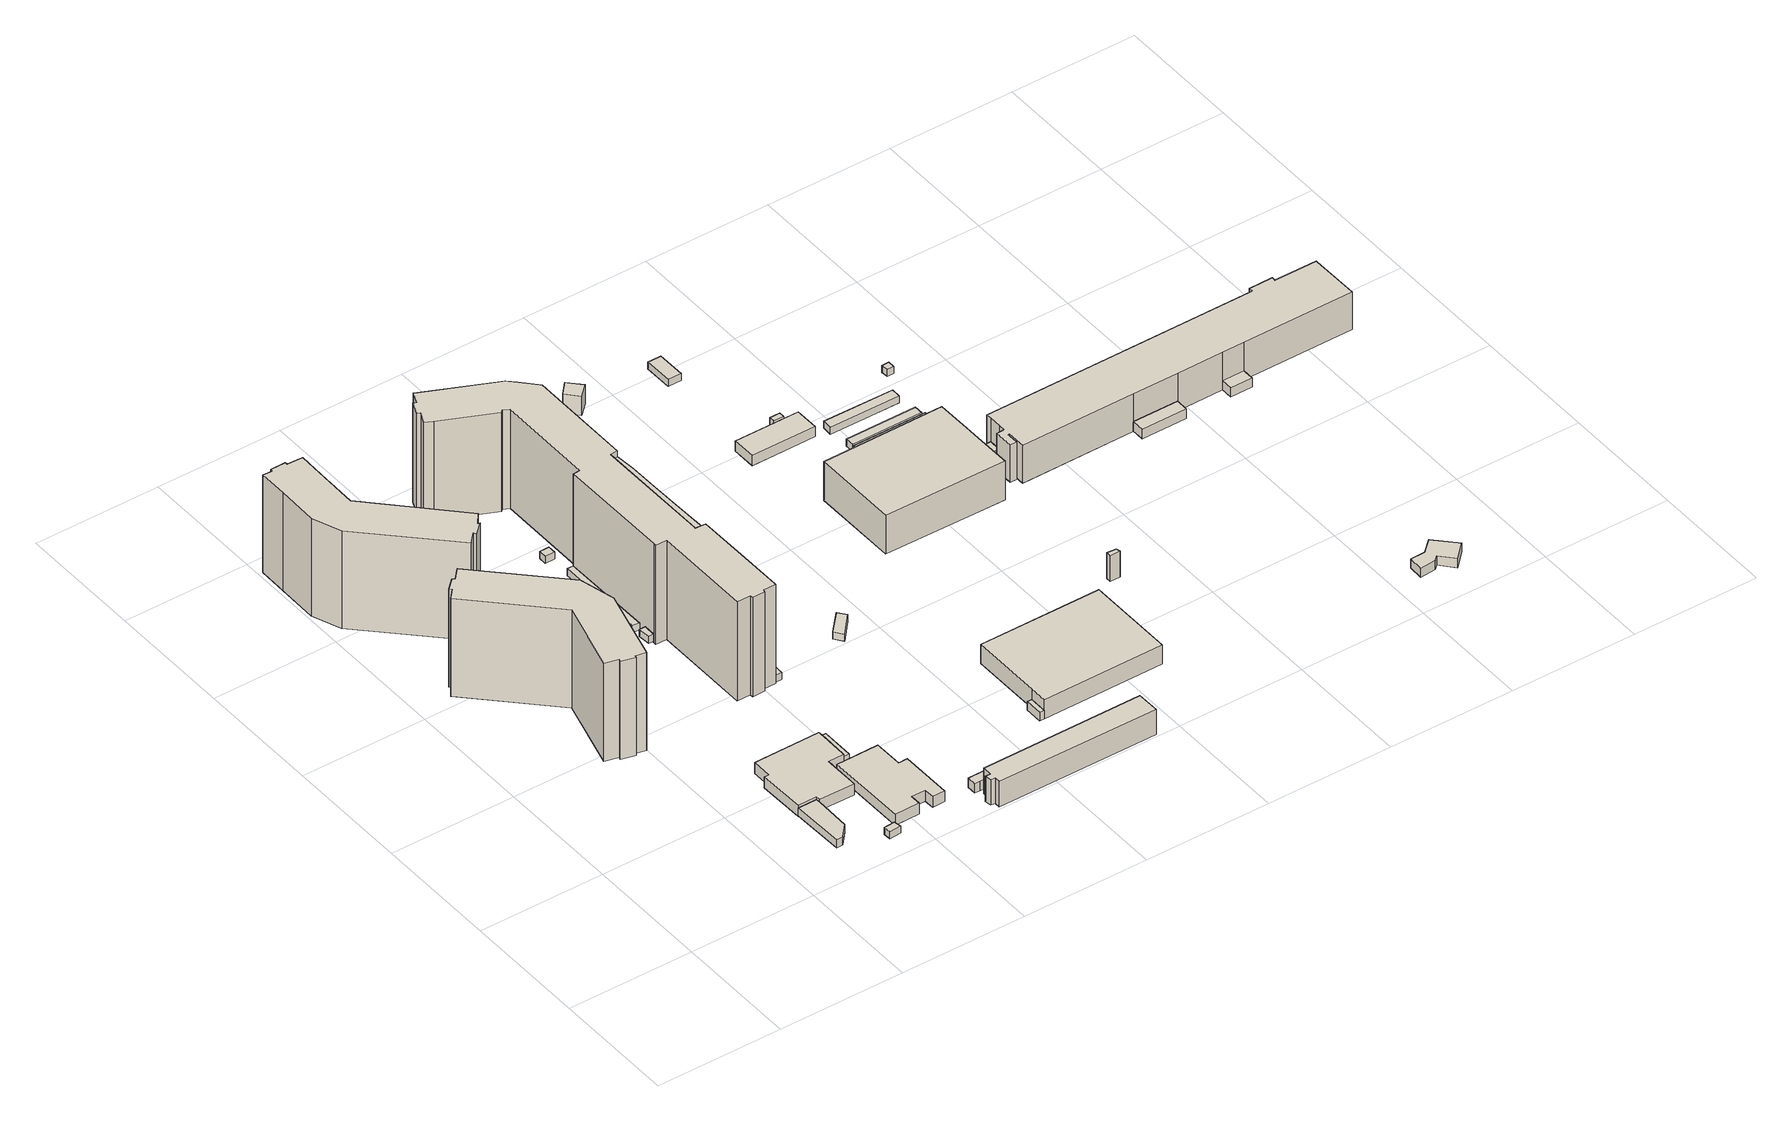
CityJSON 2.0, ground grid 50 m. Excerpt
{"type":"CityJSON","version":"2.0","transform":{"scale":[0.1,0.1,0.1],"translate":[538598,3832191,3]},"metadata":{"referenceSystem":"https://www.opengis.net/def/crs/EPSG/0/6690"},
"CityObjects":{
"building1":{"type":"Building","attributes":{"計測周辺長":191.9,"1/2500図郭":83,"区名":"住之江区","町丁目名称":"南港中５丁目","街区番号":3,"class":"3002","usage":"412","measuredHeight":42,"storeysAboveGround":14,"BuildingDetailAttribute.buildingRoofEdgeArea":1222.41,"BuildingDetailAttribute.buildingStructureType":"603","BuildingDetailAttribute.buildingStructureOrgType":"3","BuildingDetailAttribute.detailedUsage":"1130","BuildingDetailAttribute.specifiedBuildingCoverageRate":0.6,"BuildingDetailAttribute.surveyYear":2017,"BuildingHighTideRiskAttribute.description":"1","BuildingHighTideRiskAttribute.rank":"2","BuildingHighTideRiskAttribute.depth":1.48,"BuildingIDAttribute.prefecture":"27","BuildingIDAttribute.city":"27125"},"geometry":[{"type":"Solid","lod":"1","boundaries":[[[[0,1,2,3,4,5,6,7,8,9,10,11,12,13,14]],[[13,15,16,14]],[[12,17,15,13]],[[11,18,17,12]],[[10,19,18,11]],[[9,20,19,10]],[[8,21,20,9]],[[7,22,21,8]],[[6,23,22,7]],[[5,24,23,6]],[[4,25,24,5]],[[3,26,25,4]],[[2,27,26,3]],[[1,28,27,2]],[[0,29,28,1]],[[14,16,29,0]],[[15,17,18,19,20,21,22,23,24,25,26,27,28,29,16]]]]}]},
"building2":{"type":"Building","attributes":{"計測周辺長":53.79,"1/2500図郭":83,"区名":"住之江区","町丁目名称":"南港中３丁目","街区番号":2,"class":"3001","usage":"422","measuredHeight":3.4,"storeysAboveGround":1,"BuildingDetailAttribute.buildingRoofEdgeArea":140.91,"BuildingDetailAttribute.buildingStructureType":"610","BuildingDetailAttribute.buildingStructureOrgType":"2","BuildingDetailAttribute.detailedUsage":"1413","BuildingDetailAttribute.specifiedBuildingCoverageRate":0.8,"BuildingDetailAttribute.surveyYear":2017,"BuildingHighTideRiskAttribute.description":"1","BuildingHighTideRiskAttribute.rank":"2","BuildingHighTideRiskAttribute.depth":1.41,"BuildingIDAttribute.prefecture":"27","BuildingIDAttribute.city":"27125"},"geometry":[{"type":"Solid","lod":"1","boundaries":[[[[30,31,32,33,34,35]],[[34,36,37,35]],[[33,38,36,34]],[[32,39,38,33]],[[31,40,39,32]],[[30,41,40,31]],[[35,37,41,30]],[[36,38,39,40,41,37]]]]}]},
"building3":{"type":"Building","attributes":{"計測周辺長":189.92,"1/2500図郭":83,"区名":"住之江区","町丁目名称":"南港中５丁目","街区番号":3,"class":"3002","usage":"412","measuredHeight":41.9,"storeysAboveGround":14,"BuildingDetailAttribute.buildingRoofEdgeArea":1228.58,"BuildingDetailAttribute.buildingStructureType":"603","BuildingDetailAttribute.buildingStructureOrgType":"3","BuildingDetailAttribute.detailedUsage":"1130","BuildingDetailAttribute.specifiedBuildingCoverageRate":0.6,"BuildingDetailAttribute.surveyYear":2017,"BuildingHighTideRiskAttribute.description":"1","BuildingHighTideRiskAttribute.rank":"2","BuildingHighTideRiskAttribute.depth":1.47,"BuildingIDAttribute.prefecture":"27","BuildingIDAttribute.city":"27125"},"geometry":[{"type":"Solid","lod":"1","boundaries":[[[[42,43,44,45,46,47,48,49,50,51,52,53,54,55,56,57,58]],[[57,59,60,58]],[[56,61,59,57]],[[55,62,61,56]],[[54,63,62,55]],[[53,64,63,54]],[[52,65,64,53]],[[51,66,65,52]],[[50,67,66,51]],[[49,68,67,50]],[[48,69,68,49]],[[47,70,69,48]],[[46,71,70,47]],[[45,72,71,46]],[[44,73,72,45]],[[43,74,73,44]],[[42,75,74,43]],[[58,60,75,42]],[[59,61,62,63,64,65,66,67,68,69,70,71,72,73,74,75,60]]]]}]},
"building4":{"type":"Building","attributes":{"計測周辺長":15.06,"1/2500図郭":83,"区名":"住之江区","町丁目名称":"南港中３丁目","街区番号":2,"class":"3003","usage":"454","storeysAboveGround":1,"BuildingDetailAttribute.buildingRoofEdgeArea":13.56,"BuildingDetailAttribute.buildingStructureType":"610","BuildingDetailAttribute.buildingStructureOrgType":"2","BuildingDetailAttribute.detailedUsage":"1930","BuildingDetailAttribute.specifiedBuildingCoverageRate":0.8,"BuildingDetailAttribute.surveyYear":2017,"BuildingHighTideRiskAttribute.description":"1","BuildingHighTideRiskAttribute.rank":"2","BuildingHighTideRiskAttribute.depth":1.53,"BuildingIDAttribute.prefecture":"27","BuildingIDAttribute.city":"27125"},"geometry":[{"type":"Solid","lod":"1","boundaries":[[[[76,77,78,79]],[[78,80,81,79]],[[77,82,80,78]],[[76,83,82,77]],[[79,81,83,76]],[[80,82,83,81]]]]}]},
"building5":{"type":"Building","attributes":{"計測周辺長":64.01,"1/2500図郭":83,"区名":"住之江区","町丁目名称":"南港中５丁目","街区番号":3,"class":"3003","usage":"431","storeysAboveGround":1,"BuildingDetailAttribute.buildingRoofEdgeArea":185.5,"BuildingDetailAttribute.buildingStructureType":"610","BuildingDetailAttribute.buildingStructureOrgType":"2","BuildingDetailAttribute.detailedUsage":"1740","BuildingDetailAttribute.specifiedBuildingCoverageRate":0.6,"BuildingDetailAttribute.surveyYear":2017,"BuildingHighTideRiskAttribute.description":"1","BuildingHighTideRiskAttribute.rank":"2","BuildingHighTideRiskAttribute.depth":1.25,"BuildingIDAttribute.prefecture":"27","BuildingIDAttribute.city":"27125"},"geometry":[{"type":"Solid","lod":"1","boundaries":[[[[84,85,86,87]],[[86,88,89,87]],[[85,90,88,86]],[[84,91,90,85]],[[87,89,91,84]],[[88,90,91,89]]]]}]},
"building6":{"type":"Building","attributes":{"計測周辺長":113.28,"1/2500図郭":83,"区名":"住之江区","町丁目名称":"南港中３丁目","街区番号":2,"class":"3001","usage":"402","measuredHeight":4.7,"storeysAboveGround":1,"BuildingDetailAttribute.buildingRoofEdgeArea":684.42,"BuildingDetailAttribute.buildingStructureType":"610","BuildingDetailAttribute.buildingStructureOrgType":"2","BuildingDetailAttribute.detailedUsage":"1240","BuildingDetailAttribute.specifiedBuildingCoverageRate":0.8,"BuildingDetailAttribute.surveyYear":2017,"BuildingHighTideRiskAttribute.description":"1","BuildingHighTideRiskAttribute.rank":"2","BuildingHighTideRiskAttribute.depth":1.48,"BuildingIDAttribute.prefecture":"27","BuildingIDAttribute.city":"27125"},"geometry":[{"type":"Solid","lod":"1","boundaries":[[[[92,93,94,95,96,97,98,99,100,101,102,103,104]],[[103,105,106,104]],[[102,107,105,103]],[[101,108,107,102]],[[100,109,108,101]],[[99,110,109,100]],[[98,111,110,99]],[[97,112,111,98]],[[96,113,112,97]],[[95,114,113,96]],[[94,115,114,95]],[[93,116,115,94]],[[92,117,116,93]],[[104,106,117,92]],[[105,107,108,109,110,111,112,113,114,115,116,117,106]]]]}]},
"building7":{"type":"Building","attributes":{"計測周辺長":66.52,"1/2500図郭":83,"区名":"住之江区","町丁目名称":"南港中５丁目","街区番号":3,"class":"3003","usage":"431","storeysAboveGround":1,"BuildingDetailAttribute.buildingRoofEdgeArea":201.38,"BuildingDetailAttribute.buildingStructureType":"610","BuildingDetailAttribute.buildingStructureOrgType":"2","BuildingDetailAttribute.detailedUsage":"1740","BuildingDetailAttribute.specifiedBuildingCoverageRate":0.6,"BuildingDetailAttribute.surveyYear":2017,"BuildingHighTideRiskAttribute.description":"1","BuildingHighTideRiskAttribute.rank":"2","BuildingHighTideRiskAttribute.depth":1.38,"BuildingIDAttribute.prefecture":"27","BuildingIDAttribute.city":"27125"},"geometry":[{"type":"Solid","lod":"1","boundaries":[[[[118,119,120,121]],[[120,122,123,121]],[[119,124,122,120]],[[118,125,124,119]],[[121,123,125,118]],[[122,124,125,123]]]]}]},
"building8":{"type":"Building","attributes":{"class":"3003","BuildingDetailAttribute.specifiedBuildingCoverageRate":0.6,"BuildingDetailAttribute.surveyYear":2017,"BuildingHighTideRiskAttribute.description":"1","BuildingHighTideRiskAttribute.rank":"2","BuildingHighTideRiskAttribute.depth":1.32,"BuildingIDAttribute.prefecture":"27","BuildingIDAttribute.city":"27125"},"geometry":[{"type":"Solid","lod":"1","boundaries":[[[[126,127,128,129]],[[128,130,131,129]],[[127,132,130,128]],[[126,133,132,127]],[[129,131,133,126]],[[130,132,133,131]]]]}]},
"building9":{"type":"Building","attributes":{"name":"大阪ポートタウン西駅前郵便局","計測周辺長":54.39,"1/2500図郭":83,"区名":"住之江区","町丁目名称":"南港中３丁目","街区番号":2,"class":"3001","usage":"401","measuredHeight":4.6,"storeysAboveGround":1,"BuildingDetailAttribute.buildingRoofEdgeArea":135.46,"BuildingDetailAttribute.buildingStructureType":"610","BuildingDetailAttribute.buildingStructureOrgType":"2","BuildingDetailAttribute.detailedUsage":"1820","BuildingDetailAttribute.specifiedBuildingCoverageRate":0.8,"BuildingDetailAttribute.surveyYear":2017,"BuildingHighTideRiskAttribute.description":"1","BuildingHighTideRiskAttribute.rank":"2","BuildingHighTideRiskAttribute.depth":1.4,"BuildingIDAttribute.prefecture":"27","BuildingIDAttribute.city":"27125"},"geometry":[{"type":"Solid","lod":"1","boundaries":[[[[134,135,136,137,138,139,140,141,142,143]],[[142,144,145,143]],[[141,146,144,142]],[[140,147,146,141]],[[139,148,147,140]],[[138,149,148,139]],[[137,150,149,138]],[[136,151,150,137]],[[135,152,151,136]],[[134,153,152,135]],[[143,145,153,134]],[[144,146,147,148,149,150,151,152,153,145]]]]}]},
"building10":{"type":"Building","attributes":{"計測周辺長":31.7,"1/2500図郭":83,"区名":"住之江区","町丁目名称":"南港中３丁目","街区番号":2,"class":"3003","usage":"402","measuredHeight":3.3,"storeysAboveGround":1,"BuildingDetailAttribute.buildingRoofEdgeArea":32.9,"BuildingDetailAttribute.buildingStructureType":"610","BuildingDetailAttribute.buildingStructureOrgType":"2","BuildingDetailAttribute.detailedUsage":"1240","BuildingDetailAttribute.specifiedBuildingCoverageRate":0.8,"BuildingDetailAttribute.surveyYear":2017,"BuildingHighTideRiskAttribute.description":"1","BuildingHighTideRiskAttribute.rank":"2","BuildingHighTideRiskAttribute.depth":1.49,"BuildingIDAttribute.prefecture":"27","BuildingIDAttribute.city":"27125"},"geometry":[{"type":"Solid","lod":"1","boundaries":[[[[103,154,155,92,104]],[[92,156,157,104]],[[155,158,156,92]],[[154,159,158,155]],[[103,160,159,154]],[[104,157,160,103]],[[156,158,159,160,157]]]]}]},
"building11":{"type":"Building","attributes":{"class":"3003","BuildingDetailAttribute.specifiedBuildingCoverageRate":0.6,"BuildingDetailAttribute.surveyYear":2017,"BuildingHighTideRiskAttribute.description":"1","BuildingHighTideRiskAttribute.rank":"2","BuildingHighTideRiskAttribute.depth":1.44,"BuildingIDAttribute.prefecture":"27","BuildingIDAttribute.city":"27125"},"geometry":[{"type":"Solid","lod":"1","boundaries":[[[[161,162,163,164]],[[163,165,166,164]],[[162,167,165,163]],[[161,168,167,162]],[[164,166,168,161]],[[165,167,168,166]]]]}]},
"building12":{"type":"Building","attributes":{"class":"3003","measuredHeight":3.2,"BuildingDetailAttribute.specifiedBuildingCoverageRate":0.6,"BuildingDetailAttribute.surveyYear":2017,"BuildingHighTideRiskAttribute.description":"1","BuildingHighTideRiskAttribute.rank":"2","BuildingHighTideRiskAttribute.depth":1.57,"BuildingIDAttribute.prefecture":"27","BuildingIDAttribute.city":"27125"},"geometry":[{"type":"Solid","lod":"1","boundaries":[[[[169,170,171,172]],[[171,173,174,172]],[[170,175,173,171]],[[169,176,175,170]],[[172,174,176,169]],[[173,175,176,174]]]]}]},
"building13":{"type":"Building","attributes":{"計測周辺長":79.05,"1/2500図郭":83,"区名":"住之江区","町丁目名称":"南港中５丁目","街区番号":3,"class":"3003","usage":"412","storeysAboveGround":1,"BuildingDetailAttribute.buildingRoofEdgeArea":92.56,"BuildingDetailAttribute.buildingStructureType":"603","BuildingDetailAttribute.buildingStructureOrgType":"3","BuildingDetailAttribute.detailedUsage":"1130","BuildingDetailAttribute.specifiedBuildingCoverageRate":0.6,"BuildingDetailAttribute.surveyYear":2017,"BuildingHighTideRiskAttribute.description":"1","BuildingHighTideRiskAttribute.rank":"2","BuildingHighTideRiskAttribute.depth":1.67,"BuildingIDAttribute.prefecture":"27","BuildingIDAttribute.city":"27125"},"geometry":[{"type":"Solid","lod":"1","boundaries":[[[[177,178,179,180]],[[179,181,182,180]],[[178,183,181,179]],[[177,184,183,178]],[[180,182,184,177]],[[181,183,184,182]]]]}]},
"building14":{"type":"Building","attributes":{"計測周辺長":379.14,"1/2500図郭":83,"区名":"住之江区","町丁目名称":"南港中５丁目","街区番号":3,"class":"3002","usage":"412","measuredHeight":42.5,"storeysAboveGround":14,"BuildingDetailAttribute.buildingRoofEdgeArea":2600.76,"BuildingDetailAttribute.buildingStructureType":"603","BuildingDetailAttribute.buildingStructureOrgType":"3","BuildingDetailAttribute.detailedUsage":"1130","BuildingDetailAttribute.specifiedBuildingCoverageRate":0.6,"BuildingDetailAttribute.surveyYear":2017,"BuildingHighTideRiskAttribute.description":"1","BuildingHighTideRiskAttribute.rank":"2","BuildingHighTideRiskAttribute.depth":2.04,"BuildingIDAttribute.prefecture":"27","BuildingIDAttribute.city":"27125"},"geometry":[{"type":"Solid","lod":"1","boundaries":[[[[185,186,187,188,189,190,191,192,193,194,195,196,197,198,199,200,201,202,203,204,205,206,207,208,209,210,211,212,213,214,215]],[[214,216,217,215]],[[213,218,216,214]],[[212,219,218,213]],[[211,220,219,212]],[[210,221,220,211]],[[209,222,221,210]],[[208,223,222,209]],[[207,224,223,208]],[[206,225,224,207]],[[205,226,225,206]],[[204,227,226,205]],[[203,228,227,204]],[[202,229,228,203]],[[201,230,229,202]],[[200,231,230,201]],[[199,232,231,200]],[[198,233,232,199]],[[197,234,233,198]],[[196,235,234,197]],[[195,236,235,196]],[[194,237,236,195]],[[193,238,237,194]],[[192,239,238,193]],[[191,240,239,192]],[[190,241,240,191]],[[189,242,241,190]],[[188,243,242,189]],[[187,244,243,188]],[[186,245,244,187]],[[185,246,245,186]],[[215,217,246,185]],[[216,218,219,220,221,222,223,224,225,226,227,228,229,230,231,232,233,234,235,236,237,238,239,240,241,242,243,244,245,246,217]]]]}]},
"building15":{"type":"Building","attributes":{"計測周辺長":51.68,"1/2500図郭":83,"区名":"住之江区","町丁目名称":"南港中３丁目","街区番号":2,"class":"3003","usage":"431","measuredHeight":4,"storeysAboveGround":1,"BuildingDetailAttribute.buildingRoofEdgeArea":84.93,"BuildingDetailAttribute.buildingStructureType":"610","BuildingDetailAttribute.buildingStructureOrgType":"2","BuildingDetailAttribute.detailedUsage":"1710","BuildingDetailAttribute.specifiedBuildingCoverageRate":0.8,"BuildingDetailAttribute.surveyYear":2017,"BuildingHighTideRiskAttribute.description":"1","BuildingHighTideRiskAttribute.rank":"2","BuildingHighTideRiskAttribute.depth":1.26,"BuildingIDAttribute.prefecture":"27","BuildingIDAttribute.city":"27125"},"geometry":[{"type":"Solid","lod":"1","boundaries":[[[[247,248,249,250,251,252]],[[251,253,254,252]],[[250,255,253,251]],[[249,256,255,250]],[[248,257,256,249]],[[247,258,257,248]],[[252,254,258,247]],[[253,255,256,257,258,254]]]]}]},
"building16":{"type":"Building","attributes":{"class":"3003","BuildingDetailAttribute.specifiedBuildingCoverageRate":0.6,"BuildingDetailAttribute.surveyYear":2017,"BuildingHighTideRiskAttribute.description":"1","BuildingHighTideRiskAttribute.rank":"2","BuildingHighTideRiskAttribute.depth":1.65,"BuildingIDAttribute.prefecture":"27","BuildingIDAttribute.city":"27125"},"geometry":[{"type":"Solid","lod":"1","boundaries":[[[[259,260,261,262]],[[261,263,264,262]],[[260,265,263,261]],[[259,266,265,260]],[[262,264,266,259]],[[263,265,266,264]]]]}]},
"building17":{"type":"Building","attributes":{"計測周辺長":83.25,"1/2500図郭":83,"区名":"住之江区","町丁目名称":"南港中５丁目","街区番号":3,"class":"3003","usage":"412","storeysAboveGround":9,"BuildingDetailAttribute.buildingRoofEdgeArea":111.39,"BuildingDetailAttribute.buildingStructureType":"603","BuildingDetailAttribute.buildingStructureOrgType":"3","BuildingDetailAttribute.detailedUsage":"1130","BuildingDetailAttribute.specifiedBuildingCoverageRate":0.6,"BuildingDetailAttribute.surveyYear":2017,"BuildingHighTideRiskAttribute.description":"1","BuildingHighTideRiskAttribute.rank":"2","BuildingHighTideRiskAttribute.depth":1.68,"BuildingIDAttribute.prefecture":"27","BuildingIDAttribute.city":"27125"},"geometry":[{"type":"Solid","lod":"1","boundaries":[[[[267,268,269,270,271]],[[270,272,273,271]],[[269,274,272,270]],[[268,275,274,269]],[[267,276,275,268]],[[271,273,276,267]],[[272,274,275,276,273]]]]}]},
"building18":{"type":"Building","attributes":{"計測周辺長":102.54,"1/2500図郭":83,"区名":"住之江区","町丁目名称":"南港中５丁目","街区番号":3,"class":"3002","usage":"412","measuredHeight":40,"storeysAboveGround":1,"BuildingDetailAttribute.buildingRoofEdgeArea":172.84,"BuildingDetailAttribute.buildingStructureType":"603","BuildingDetailAttribute.buildingStructureOrgType":"3","BuildingDetailAttribute.detailedUsage":"1130","BuildingDetailAttribute.specifiedBuildingCoverageRate":0.6,"BuildingDetailAttribute.surveyYear":2017,"BuildingHighTideRiskAttribute.description":"1","BuildingHighTideRiskAttribute.rank":"2","BuildingHighTideRiskAttribute.depth":1.8,"BuildingIDAttribute.prefecture":"27","BuildingIDAttribute.city":"27125"},"geometry":[{"type":"Solid","lod":"1","boundaries":[[[[188,187,186,277,278,279,189]],[[279,280,281,189]],[[278,282,280,279]],[[277,283,282,278]],[[186,284,283,277]],[[187,285,284,186]],[[188,286,285,187]],[[189,281,286,188]],[[280,282,283,284,285,286,281]]]]}]},
"building19":{"type":"Building","attributes":{"name":"ポートタウン西駅","計測周辺長":149.79,"1/2500図郭":83,"区名":"住之江区","町丁目名称":"南港中３丁目","街区番号":2,"class":"3003","usage":"431","measuredHeight":10.9,"storeysAboveGround":3,"BuildingDetailAttribute.buildingRoofEdgeArea":575.12,"BuildingDetailAttribute.buildingStructureType":"603","BuildingDetailAttribute.buildingStructureOrgType":"3","BuildingDetailAttribute.detailedUsage":"1710","BuildingDetailAttribute.specifiedBuildingCoverageRate":0.8,"BuildingDetailAttribute.surveyYear":2017,"BuildingHighTideRiskAttribute.description":"1","BuildingHighTideRiskAttribute.rank":"2","BuildingHighTideRiskAttribute.depth":1.51,"BuildingIDAttribute.prefecture":"27","BuildingIDAttribute.city":"27125"},"geometry":[{"type":"Solid","lod":"1","boundaries":[[[[287,288,289,290,291,292,293,294]],[[293,295,296,294]],[[292,297,295,293]],[[291,298,297,292]],[[290,299,298,291]],[[289,300,299,290]],[[288,301,300,289]],[[287,302,301,288]],[[294,296,302,287]],[[295,297,298,299,300,301,302,296]]]]}]},
"building20":{"type":"Building","attributes":{"計測周辺長":37.61,"1/2500図郭":74,"区名":"住之江区","町丁目名称":"南港中５丁目","街区番号":3,"class":"3003","usage":"431","storeysAboveGround":1,"BuildingDetailAttribute.buildingRoofEdgeArea":71.03,"BuildingDetailAttribute.buildingStructureType":"610","BuildingDetailAttribute.buildingStructureOrgType":"2","BuildingDetailAttribute.detailedUsage":"1740","BuildingDetailAttribute.specifiedBuildingCoverageRate":0.6,"BuildingDetailAttribute.surveyYear":2017,"BuildingHighTideRiskAttribute.description":"1","BuildingHighTideRiskAttribute.rank":"2","BuildingHighTideRiskAttribute.depth":1.23,"BuildingIDAttribute.prefecture":"27","BuildingIDAttribute.city":"27125"},"geometry":[{"type":"Solid","lod":"1","boundaries":[[[[303,304,305,306,307,308]],[[307,309,310,308]],[[306,311,309,307]],[[305,312,311,306]],[[304,313,312,305]],[[303,314,313,304]],[[308,310,314,303]],[[309,311,312,313,314,310]]]]}]},
"building21":{"type":"Building","attributes":{"計測周辺長":43.26,"1/2500図郭":83,"区名":"住之江区","町丁目名称":"南港中５丁目","街区番号":3,"class":"3003","usage":"412","storeysAboveGround":1,"BuildingDetailAttribute.buildingRoofEdgeArea":61.59,"BuildingDetailAttribute.buildingStructureType":"603","BuildingDetailAttribute.buildingStructureOrgType":"3","BuildingDetailAttribute.detailedUsage":"1130","BuildingDetailAttribute.specifiedBuildingCoverageRate":0.6,"BuildingDetailAttribute.surveyYear":2017,"BuildingHighTideRiskAttribute.description":"1","BuildingHighTideRiskAttribute.rank":"2","BuildingHighTideRiskAttribute.depth":1.93,"BuildingIDAttribute.prefecture":"27","BuildingIDAttribute.city":"27125"},"geometry":[{"type":"Solid","lod":"1","boundaries":[[[[315,316,317,318]],[[317,319,320,318]],[[316,321,319,317]],[[315,322,321,316]],[[318,320,322,315]],[[319,321,322,320]]]]}]},
"building22":{"type":"Building","attributes":{"class":"3003","BuildingDetailAttribute.specifiedBuildingCoverageRate":0.6,"BuildingDetailAttribute.surveyYear":2017,"BuildingHighTideRiskAttribute.description":"1","BuildingHighTideRiskAttribute.rank":"2","BuildingHighTideRiskAttribute.depth":1.8,"BuildingIDAttribute.prefecture":"27","BuildingIDAttribute.city":"27125"},"geometry":[{"type":"Solid","lod":"1","boundaries":[[[[323,324,325,326]],[[325,327,328,326]],[[324,329,327,325]],[[323,330,329,324]],[[326,328,330,323]],[[327,329,330,328]]]]}]},
"building23":{"type":"Building","attributes":{"計測周辺長":28.73,"1/2500図郭":83,"区名":"住之江区","町丁目名称":"南港中５丁目","街区番号":3,"class":"3003","usage":"454","storeysAboveGround":1,"BuildingDetailAttribute.buildingRoofEdgeArea":41.5,"BuildingDetailAttribute.buildingStructureType":"610","BuildingDetailAttribute.buildingStructureOrgType":"2","BuildingDetailAttribute.detailedUsage":"1930","BuildingDetailAttribute.specifiedBuildingCoverageRate":0.6,"BuildingDetailAttribute.surveyYear":2017,"BuildingHighTideRiskAttribute.description":"1","BuildingHighTideRiskAttribute.rank":"2","BuildingHighTideRiskAttribute.depth":2.29,"BuildingIDAttribute.prefecture":"27","BuildingIDAttribute.city":"27125"},"geometry":[{"type":"Solid","lod":"1","boundaries":[[[[331,332,333,334]],[[333,335,336,334]],[[332,337,335,333]],[[331,338,337,332]],[[334,336,338,331]],[[335,337,338,336]]]]}]},
"building24":{"type":"Building","attributes":{"class":"3003","measuredHeight":3.7,"BuildingDetailAttribute.specifiedBuildingCoverageRate":0.8,"BuildingDetailAttribute.surveyYear":2017,"BuildingHighTideRiskAttribute.description":"1","BuildingHighTideRiskAttribute.rank":"2","BuildingHighTideRiskAttribute.depth":1.64,"BuildingIDAttribute.prefecture":"27","BuildingIDAttribute.city":"27125"},"geometry":[{"type":"Solid","lod":"1","boundaries":[[[[339,340,341,342]],[[341,343,344,342]],[[340,345,343,341]],[[339,346,345,340]],[[342,344,346,339]],[[343,345,346,344]]]]}]},
"building25":{"type":"Building","attributes":{"計測周辺長":58.28,"1/2500図郭":74,"区名":"住之江区","町丁目名称":"南港中５丁目","街区番号":3,"class":"3003","usage":"431","storeysAboveGround":1,"BuildingDetailAttribute.buildingRoofEdgeArea":158.87,"BuildingDetailAttribute.buildingStructureType":"610","BuildingDetailAttribute.buildingStructureOrgType":"2","BuildingDetailAttribute.detailedUsage":"1740","BuildingDetailAttribute.specifiedBuildingCoverageRate":0.6,"BuildingDetailAttribute.surveyYear":2017,"BuildingHighTideRiskAttribute.description":"1","BuildingHighTideRiskAttribute.rank":"2","BuildingHighTideRiskAttribute.depth":1.23,"BuildingIDAttribute.prefecture":"27","BuildingIDAttribute.city":"27125"},"geometry":[{"type":"Solid","lod":"1","boundaries":[[[[347,348,349,350]],[[349,351,352,350]],[[348,353,351,349]],[[347,354,353,348]],[[350,352,354,347]],[[351,353,354,352]]]]}]},
"building26":{"type":"Building","attributes":{"計測周辺長":21.27,"1/2500図郭":74,"区名":"住之江区","町丁目名称":"南港中５丁目","街区番号":3,"class":"3003","usage":"412","measuredHeight":4,"storeysAboveGround":1,"BuildingDetailAttribute.buildingRoofEdgeArea":27.38,"BuildingDetailAttribute.buildingStructureType":"610","BuildingDetailAttribute.buildingStructureOrgType":"2","BuildingDetailAttribute.detailedUsage":"1130","BuildingDetailAttribute.specifiedBuildingCoverageRate":0.6,"BuildingDetailAttribute.surveyYear":2017,"BuildingHighTideRiskAttribute.description":"1","BuildingHighTideRiskAttribute.rank":"2","BuildingHighTideRiskAttribute.depth":1.23,"BuildingIDAttribute.prefecture":"27","BuildingIDAttribute.city":"27125"},"geometry":[{"type":"Solid","lod":"1","boundaries":[[[[355,356,357,358]],[[357,359,360,358]],[[356,361,359,357]],[[355,362,361,356]],[[358,360,362,355]],[[359,361,362,360]]]]}]},
"building27":{"type":"Building","attributes":{"計測周辺長":168.59,"1/2500図郭":83,"区名":"住之江区","町丁目名称":"南港中３丁目","街区番号":2,"class":"3001","usage":"402","measuredHeight":8.3,"storeysAboveGround":1,"BuildingDetailAttribute.buildingRoofEdgeArea":1735.85,"BuildingDetailAttribute.buildingStructureType":"610","BuildingDetailAttribute.buildingStructureOrgType":"2","BuildingDetailAttribute.detailedUsage":"1220","BuildingDetailAttribute.specifiedBuildingCoverageRate":0.8,"BuildingDetailAttribute.surveyYear":2017,"BuildingHighTideRiskAttribute.description":"1","BuildingHighTideRiskAttribute.rank":"2","BuildingHighTideRiskAttribute.depth":1.85,"BuildingIDAttribute.prefecture":"27","BuildingIDAttribute.city":"27125"},"geometry":[{"type":"Solid","lod":"1","boundaries":[[[[341,363,364,365,342]],[[365,366,367,342]],[[364,368,366,365]],[[363,369,368,364]],[[341,370,369,363]],[[342,367,370,341]],[[366,368,369,370,367]]]]}]},
"building28":{"type":"Building","attributes":{"計測周辺長":25.82,"1/2500図郭":74,"区名":"住之江区","町丁目名称":"南港中５丁目","街区番号":3,"class":"3003","usage":"454","measuredHeight":8.3,"storeysAboveGround":1,"BuildingDetailAttribute.buildingRoofEdgeArea":41.56,"BuildingDetailAttribute.buildingStructureType":"610","BuildingDetailAttribute.buildingStructureOrgType":"2","BuildingDetailAttribute.detailedUsage":"1930","BuildingDetailAttribute.specifiedBuildingCoverageRate":0.6,"BuildingDetailAttribute.surveyYear":2017,"BuildingHighTideRiskAttribute.description":"1","BuildingHighTideRiskAttribute.rank":"2","BuildingHighTideRiskAttribute.depth":1.89,"BuildingIDAttribute.prefecture":"27","BuildingIDAttribute.city":"27125"},"geometry":[{"type":"Solid","lod":"1","boundaries":[[[[371,372,373,374]],[[373,375,376,374]],[[372,377,375,373]],[[371,378,377,372]],[[374,376,378,371]],[[375,377,378,376]]]]}]},
"building29":{"type":"Building","attributes":{"計測周辺長":70.5,"1/2500図郭":83,"区名":"住之江区","町丁目名称":"南港中４丁目","街区番号":6,"class":"3001","usage":"422","measuredHeight":4.4,"storeysAboveGround":1,"BuildingDetailAttribute.buildingRoofEdgeArea":244.62,"BuildingDetailAttribute.buildingStructureType":"610","BuildingDetailAttribute.buildingStructureOrgType":"2","BuildingDetailAttribute.detailedUsage":"1402","BuildingDetailAttribute.specifiedBuildingCoverageRate":0.6,"BuildingDetailAttribute.surveyYear":2017,"BuildingHighTideRiskAttribute.description":"1","BuildingHighTideRiskAttribute.rank":"2","BuildingHighTideRiskAttribute.depth":1.77,"BuildingIDAttribute.prefecture":"27","BuildingIDAttribute.city":"27125"},"geometry":[{"type":"Solid","lod":"1","boundaries":[[[[379,380,381,382]],[[381,383,384,382]],[[380,385,383,381]],[[379,386,385,380]],[[382,384,386,379]],[[383,385,386,384]]]]}]},
"building30":{"type":"Building","attributes":{"計測周辺長":164.75,"1/2500図郭":83,"区名":"住之江区","町丁目名称":"南港中４丁目","街区番号":6,"class":"3002","usage":"422","measuredHeight":16.7,"storeysAboveGround":3,"BuildingDetailAttribute.buildingRoofEdgeArea":1646.53,"BuildingDetailAttribute.buildingStructureType":"603","BuildingDetailAttribute.buildingStructureOrgType":"3","BuildingDetailAttribute.detailedUsage":"1402","BuildingDetailAttribute.specifiedBuildingCoverageRate":0.6,"BuildingDetailAttribute.surveyYear":2017,"BuildingHighTideRiskAttribute.description":"1","BuildingHighTideRiskAttribute.rank":"2","BuildingHighTideRiskAttribute.depth":1.61,"BuildingIDAttribute.prefecture":"27","BuildingIDAttribute.city":"27125"},"geometry":[{"type":"Solid","lod":"1","boundaries":[[[[387,388,389,390,391,392]],[[391,393,394,392]],[[390,395,393,391]],[[389,396,395,390]],[[388,397,396,389]],[[387,398,397,388]],[[392,394,398,387]],[[393,395,396,397,398,394]]]]}]},
"building31":{"type":"Building","attributes":{"class":"3003","BuildingDetailAttribute.specifiedBuildingCoverageRate":0.6,"BuildingDetailAttribute.surveyYear":2017,"BuildingHighTideRiskAttribute.description":"1","BuildingHighTideRiskAttribute.rank":"2","BuildingHighTideRiskAttribute.depth":1.96,"BuildingIDAttribute.prefecture":"27","BuildingIDAttribute.city":"27125"},"geometry":[{"type":"Solid","lod":"1","boundaries":[[[[399,400,401,402]],[[401,403,404,402]],[[400,405,403,401]],[[399,406,405,400]],[[402,404,406,399]],[[403,405,406,404]]]]}]},
"building32":{"type":"Building","attributes":{"class":"3003","measuredHeight":3,"BuildingDetailAttribute.specifiedBuildingCoverageRate":0.6,"BuildingDetailAttribute.surveyYear":2017,"BuildingHighTideRiskAttribute.description":"1","BuildingHighTideRiskAttribute.rank":"2","BuildingHighTideRiskAttribute.depth":1.86,"BuildingIDAttribute.prefecture":"27","BuildingIDAttribute.city":"27125"},"geometry":[{"type":"Solid","lod":"1","boundaries":[[[[407,408,409,410]],[[409,411,412,410]],[[408,413,411,409]],[[407,414,413,408]],[[410,412,414,407]],[[411,413,414,412]]]]}]},
"building33":{"type":"Building","attributes":{"class":"3003","measuredHeight":11.1,"BuildingDetailAttribute.specifiedBuildingCoverageRate":0.8,"BuildingDetailAttribute.surveyYear":2017,"BuildingHighTideRiskAttribute.description":"1","BuildingHighTideRiskAttribute.rank":"2","BuildingHighTideRiskAttribute.depth":2.08,"BuildingIDAttribute.prefecture":"27","BuildingIDAttribute.city":"27125"},"geometry":[{"type":"Solid","lod":"1","boundaries":[[[[415,416,417,418]],[[417,419,420,418]],[[416,421,419,417]],[[415,422,421,416]],[[418,420,422,415]],[[419,421,422,420]]]]}]},
"building34":{"type":"Building","attributes":{"計測周辺長":72.47,"1/2500図郭":83,"区名":"住之江区","町丁目名称":"南港中４丁目","街区番号":6,"class":"3003","usage":"422","storeysAboveGround":1,"BuildingDetailAttribute.buildingRoofEdgeArea":202.74,"BuildingDetailAttribute.buildingStructureType":"610","BuildingDetailAttribute.buildingStructureOrgType":"2","BuildingDetailAttribute.detailedUsage":"1402","BuildingDetailAttribute.specifiedBuildingCoverageRate":0.6,"BuildingDetailAttribute.surveyYear":2017,"BuildingHighTideRiskAttribute.description":"1","BuildingHighTideRiskAttribute.rank":"2","BuildingHighTideRiskAttribute.depth":1.39,"BuildingIDAttribute.prefecture":"27","BuildingIDAttribute.city":"27125"},"geometry":[{"type":"Solid","lod":"1","boundaries":[[[[423,424,425,426]],[[425,427,428,426]],[[424,429,427,425]],[[423,430,429,424]],[[426,428,430,423]],[[427,429,430,428]]]]}]},
"building35":{"type":"Building","attributes":{"計測周辺長":63.5,"1/2500図郭":83,"区名":"住之江区","町丁目名称":"南港中４丁目","街区番号":6,"class":"3003","usage":"422","storeysAboveGround":1,"BuildingDetailAttribute.buildingRoofEdgeArea":98.3,"BuildingDetailAttribute.buildingStructureType":"610","BuildingDetailAttribute.buildingStructureOrgType":"2","BuildingDetailAttribute.detailedUsage":"1402","BuildingDetailAttribute.specifiedBuildingCoverageRate":0.6,"BuildingDetailAttribute.surveyYear":2017,"BuildingHighTideRiskAttribute.description":"1","BuildingHighTideRiskAttribute.rank":"2","BuildingHighTideRiskAttribute.depth":1.37,"BuildingIDAttribute.prefecture":"27","BuildingIDAttribute.city":"27125"},"geometry":[{"type":"Solid","lod":"1","boundaries":[[[[431,432,433,434]],[[433,435,436,434]],[[432,437,435,433]],[[431,438,437,432]],[[434,436,438,431]],[[435,437,438,436]]]]}]},
"building36":{"type":"Building","attributes":{"計測周辺長":64.01,"1/2500図郭":83,"区名":"住之江区","町丁目名称":"南港中４丁目","街区番号":6,"class":"3003","usage":"422","storeysAboveGround":1,"BuildingDetailAttribute.buildingRoofEdgeArea":109.03,"BuildingDetailAttribute.buildingStructureType":"610","BuildingDetailAttribute.buildingStructureOrgType":"2","BuildingDetailAttribute.detailedUsage":"1402","BuildingDetailAttribute.specifiedBuildingCoverageRate":0.6,"BuildingDetailAttribute.surveyYear":2017,"BuildingHighTideRiskAttribute.description":"1","BuildingHighTideRiskAttribute.rank":"2","BuildingHighTideRiskAttribute.depth":1.55,"BuildingIDAttribute.prefecture":"27","BuildingIDAttribute.city":"27125"},"geometry":[{"type":"Solid","lod":"1","boundaries":[[[[439,440,441,442]],[[441,443,444,442]],[[440,445,443,441]],[[439,446,445,440]],[[442,444,446,439]],[[443,445,446,444]]]]}]},
"building37":{"type":"Building","attributes":{"class":"3003","measuredHeight":6,"BuildingDetailAttribute.specifiedBuildingCoverageRate":0.6,"BuildingDetailAttribute.surveyYear":2017,"BuildingHighTideRiskAttribute.description":"1","BuildingHighTideRiskAttribute.rank":"2","BuildingHighTideRiskAttribute.depth":1.1,"BuildingIDAttribute.prefecture":"27","BuildingIDAttribute.city":"27125"},"geometry":[{"type":"Solid","lod":"1","boundaries":[[[[447,448,449,450,451,452,453,454]],[[453,455,456,454]],[[452,457,455,453]],[[451,458,457,452]],[[450,459,458,451]],[[449,460,459,450]],[[448,461,460,449]],[[447,462,461,448]],[[454,456,462,447]],[[455,457,458,459,460,461,462,456]]]]}]},
"building38":{"type":"Building","attributes":{"class":"3001","BuildingDetailAttribute.specifiedBuildingCoverageRate":0.6,"BuildingDetailAttribute.surveyYear":2017,"BuildingHighTideRiskAttribute.description":"1","BuildingHighTideRiskAttribute.rank":"2","BuildingHighTideRiskAttribute.depth":1.97,"BuildingIDAttribute.prefecture":"27","BuildingIDAttribute.city":"27125"},"geometry":[{"type":"Solid","lod":"1","boundaries":[[[[463,464,465,466]],[[465,467,468,466]],[[464,469,467,465]],[[463,470,469,464]],[[466,468,470,463]],[[467,469,470,468]]]]}]},
"building39":{"type":"Building","attributes":{"計測周辺長":46.36,"1/2500図郭":83,"区名":"住之江区","町丁目名称":"南港中４丁目","街区番号":6,"class":"3003","usage":"422","measuredHeight":4.1,"storeysAboveGround":1,"BuildingDetailAttribute.buildingRoofEdgeArea":91.07,"BuildingDetailAttribute.buildingStructureType":"610","BuildingDetailAttribute.buildingStructureOrgType":"2","BuildingDetailAttribute.detailedUsage":"1402","BuildingDetailAttribute.specifiedBuildingCoverageRate":0.6,"BuildingDetailAttribute.surveyYear":2017,"BuildingHighTideRiskAttribute.description":"1","BuildingHighTideRiskAttribute.rank":"2","BuildingHighTideRiskAttribute.depth":0.881,"BuildingIDAttribute.prefecture":"27","BuildingIDAttribute.city":"27125"},"geometry":[{"type":"Solid","lod":"1","boundaries":[[[[471,472,473,474]],[[473,475,476,474]],[[472,477,475,473]],[[471,478,477,472]],[[474,476,478,471]],[[475,477,478,476]]]]}]},
"building40":{"type":"Building","attributes":{"計測周辺長":53.59,"1/2500図郭":83,"区名":"住之江区","町丁目名称":"南港中３丁目","街区番号":1,"class":"3001","usage":"454","measuredHeight":3.9,"storeysAboveGround":1,"BuildingDetailAttribute.buildingRoofEdgeArea":128.34,"BuildingDetailAttribute.buildingStructureType":"610","BuildingDetailAttribute.buildingStructureOrgType":"2","BuildingDetailAttribute.detailedUsage":"1930","BuildingDetailAttribute.specifiedBuildingCoverageRate":0.6,"BuildingDetailAttribute.surveyYear":2017,"BuildingHighTideRiskAttribute.description":"1","BuildingHighTideRiskAttribute.rank":"2","BuildingHighTideRiskAttribute.depth":2.05,"BuildingIDAttribute.prefecture":"27","BuildingIDAttribute.city":"27125"},"geometry":[{"type":"Solid","lod":"1","boundaries":[[[[479,480,481,482,483,484,485,486]],[[485,487,488,486]],[[484,489,487,485]],[[483,490,489,484]],[[482,491,490,483]],[[481,492,491,482]],[[480,493,492,481]],[[479,494,493,480]],[[486,488,494,479]],[[487,489,490,491,492,493,494,488]]]]}]},
"building41":{"type":"Building","attributes":{"計測周辺長":311,"1/2500図郭":83,"区名":"住之江区","町丁目名称":"南港中４丁目","街区番号":6,"class":"3002","usage":"422","measuredHeight":16.1,"storeysAboveGround":4,"BuildingDetailAttribute.buildingRoofEdgeArea":2709.88,"BuildingDetailAttribute.buildingStructureType":"603","BuildingDetailAttribute.buildingStructureOrgType":"3","BuildingDetailAttribute.detailedUsage":"1402","BuildingDetailAttribute.specifiedBuildingCoverageRate":0.6,"BuildingDetailAttribute.surveyYear":2017,"BuildingHighTideRiskAttribute.description":"1","BuildingHighTideRiskAttribute.rank":"2","BuildingHighTideRiskAttribute.depth":0.993,"BuildingIDAttribute.prefecture":"27","BuildingIDAttribute.city":"27125"},"geometry":[{"type":"Solid","lod":"1","boundaries":[[[[495,496,497,498,499,500,501,502,503,504,505,506,507,508,509,510,511,512,513,514,515,516]],[[515,517,518,516]],[[514,519,517,515]],[[513,520,519,514]],[[512,521,520,513]],[[511,522,521,512]],[[510,523,522,511]],[[509,524,523,510]],[[508,525,524,509]],[[507,526,525,508]],[[506,527,526,507]],[[505,528,527,506]],[[504,529,528,505]],[[503,530,529,504]],[[502,531,530,503]],[[501,532,531,502]],[[500,533,532,501]],[[499,534,533,500]],[[498,535,534,499]],[[497,536,535,498]],[[496,537,536,497]],[[495,538,537,496]],[[516,518,538,495]],[[517,519,520,521,522,523,524,525,526,527,528,529,530,531,532,533,534,535,536,537,538,518]]]]}]},
"building42":{"type":"Building","attributes":{"計測周辺長":27.58,"1/2500図郭":83,"区名":"住之江区","町丁目名称":"南港中４丁目","街区番号":6,"class":"3003","usage":"422","measuredHeight":3.9,"storeysAboveGround":1,"BuildingDetailAttribute.buildingRoofEdgeArea":43.78,"BuildingDetailAttribute.buildingStructureType":"610","BuildingDetailAttribute.buildingStructureOrgType":"2","BuildingDetailAttribute.detailedUsage":"1402","BuildingDetailAttribute.specifiedBuildingCoverageRate":0.6,"BuildingDetailAttribute.surveyYear":2017,"BuildingHighTideRiskAttribute.description":"1","BuildingHighTideRiskAttribute.rank":"2","BuildingHighTideRiskAttribute.depth":0.837,"BuildingIDAttribute.prefecture":"27","BuildingIDAttribute.city":"27125"},"geometry":[{"type":"Solid","lod":"1","boundaries":[[[[539,540,541,542]],[[541,543,544,542]],[[540,545,543,541]],[[539,546,545,540]],[[542,544,546,539]],[[543,545,546,544]]]]}]}
},
"vertices":[
[454,938,15],[452,928,15],[397,943,15],[399,953,15],[346,967,15],[424,1255,15],[136,1540,15],[168,1575,15],[160,1583,15],[200,1620,15],[208,1613,15],[245,1653,15],[540,1364,15],[574,1224,15],[494,929,15],[574,1224,435],[494,929,435],[540,1364,435],[245,1653,435],[208,1613,435],[200,1620,435],[160,1583,435],[168,1575,435],[136,1540,435],[424,1255,435],[346,967,435],[399,953,435],[397,943,435],[452,928,435],[454,938,435],
[772,355,18],[773,338,18],[771,195,18],[727,145,18],[702,144,18],[697,355,18],[702,144,52],[697,355,52],[727,145,52],[771,195,52],[773,338,52],[772,355,52],
[167,2147,17],[470,1843,17],[438,1803,17],[446,1800,17],[404,1760,17],[396,1770,17],[361,1732,17],[51,2036,17],[7,2148,17],[10,2312,17],[12,2426,17],[50,2424,17],[50,2434,17],[109,2434,17],[110,2424,17],[172,2422,17],[170,2314,17],[172,2422,436],[170,2314,436],[110,2424,436],[109,2434,436],[50,2434,436],[50,2424,436],[12,2426,436],[10,2312,436],[7,2148,436],[51,2036,436],[361,1732,436],[396,1770,436],[404,1760,436],[446,1800,436],[438,1803,436],[470,1843,436],[167,2147,436],
[872,110,17],[915,113,17],[920,83,17],[873,80,17],[920,83,47],[873,80,47],[915,113,47],[872,110,47],
[403,1575,18],[455,1630,18],[629,1462,18],[580,1404,18],[629,1462,48],[580,1404,48],[455,1630,48],[403,1575,48],
[976,485,16],[976,481,16],[913,480,16],[914,336,16],[773,338,16],[772,355,16],[697,355,16],[694,542,16],[712,542,16],[712,621,16],[977,623,16],[977,618,16],[977,585,16],[977,618,63],[977,585,63],[977,623,63],[712,621,63],[712,542,63],[694,542,63],[697,355,63],[772,355,63],[773,338,63],[914,336,63],[913,480,63],[976,481,63],[976,485,63],
[255,2126,18],[314,2181,18],[491,1998,18],[432,1948,18],[491,1998,48],[432,1948,48],[314,2181,48],[255,2126,48],
[691,1265,18],[691,1303,18],[731,1301,18],[731,1263,18],[731,1301,48],[731,1263,48],[691,1303,48],[691,1265,48],
[928,127,17],[927,453,17],[1096,454,17],[1097,339,17],[1133,339,17],[1134,131,17],[1084,130,17],[1083,170,17],[1028,170,17],[1028,128,17],[1028,170,63],[1028,128,63],[1083,170,63],[1084,130,63],[1134,131,63],[1133,339,63],[1097,339,63],[1096,454,63],[927,453,63],[928,127,63],
[1002,618,16],[1001,484,16],[976,485,50],[977,585,50],[1001,484,50],[1002,618,50],[977,618,50],
[736,1471,17],[771,1474,17],[774,1441,17],[737,1438,17],[774,1441,47],[737,1438,47],[771,1474,47],[736,1471,47],
[827,1374,17],[824,1422,17],[847,1422,17],[847,1374,17],[847,1422,48],[847,1374,48],[824,1422,48],[827,1374,48],
[847,1452,13],[821,1457,13],[820,1824,13],[845,1824,13],[820,1824,43],[845,1824,43],[821,1457,43],[847,1452,43],
[1036,2261,11],[1035,1836,11],[1005,1833,11],[1007,1358,11],[1047,1356,11],[1047,1354,11],[1048,1160,11],[1049,966,11],[1049,964,11],[999,964,11],[996,953,11],[946,953,11],[946,965,11],[891,965,11],[892,1362,11],[847,1362,11],[847,1374,11],[845,1824,11],[875,1827,11],[876,2219,11],[851,2232,11],[844,2224,11],[633,2318,11],[603,2332,11],[625,2379,11],[612,2384,11],[634,2437,11],[647,2432,11],[666,2477,11],[950,2350,11],[978,2322,11],[950,2350,436],[978,2322,436],[666,2477,436],[647,2432,436],[634,2437,436],[612,2384,436],[625,2379,436],[603,2332,436],[633,2318,436],[844,2224,436],[851,2232,436],[876,2219,436],[875,1827,436],[845,1824,436],[847,1374,436],[847,1362,436],[892,1362,436],[891,965,436],[946,965,436],[946,953,436],[996,953,436],[999,964,436],[1049,964,436],[1049,966,436],[1048,1160,436],[1047,1354,436],[1047,1356,436],[1007,1358,436],[1005,1833,436],[1035,1836,436],[1036,2261,436],
[1461,107,17],[1260,107,17],[1241,107,17],[1241,145,17],[1461,146,17],[1461,113,17],[1461,146,57],[1461,113,57],[1241,145,57],[1241,107,57],[1260,107,57],[1461,107,57],
[797,1916,14],[799,1949,14],[837,1949,14],[837,1917,14],[837,1949,44],[837,1917,44],[799,1949,44],[797,1916,44],
[1047,1354,14],[1077,1354,14],[1076,967,14],[1049,966,14],[1048,1160,14],[1049,966,44],[1048,1160,44],[1076,967,44],[1077,1354,44],[1047,1354,44],
[1041,1754,11],[1042,1634,11],[1044,1499,11],[1044,1499,412],[1047,1356,412],[1042,1634,412],[1041,1754,412],[1035,1836,412],[1005,1833,412],[1007,1358,412],
[1266,4,14],[1266,26,14],[1248,29,14],[1245,54,14],[1265,54,14],[1265,91,14],[1907,93,14],[1908,3,14],[1907,93,123],[1908,3,123],[1265,91,123],[1265,54,123],[1245,54,123],[1248,29,123],[1266,26,123],[1266,4,123],
[836,2526,21],[841,2537,21],[770,2581,21],[797,2624,21],[908,2560,21],[876,2509,21],[908,2560,51],[876,2509,51],[797,2624,51],[770,2581,51],[841,2537,51],[836,2526,51],
[1036,2019,12],[1071,2019,12],[1068,1836,12],[1035,1836,12],[1068,1836,42],[1035,1836,42],[1071,2019,42],[1036,2019,42],
[1103,1829,14],[1109,1903,14],[1136,1902,14],[1130,1827,14],[1136,1902,44],[1130,1827,44],[1109,1903,44],[1103,1829,44],
[1340,1044,8],[1410,1118,8],[1435,1088,8],[1366,1010,8],[1435,1088,38],[1366,1010,38],[1410,1118,38],[1340,1044,38],
[1637,287,15],[1637,357,15],[1656,357,15],[1656,287,15],[1656,357,52],[1656,287,52],[1637,357,52],[1637,287,52],
[1057,2401,20],[1060,2619,20],[1132,2619,20],[1130,2399,20],[1132,2619,50],[1130,2399,50],[1060,2619,50],[1057,2401,50],
[1130,2394,21],[1131,2457,21],[1174,2455,21],[1175,2392,21],[1174,2455,61],[1175,2392,61],[1131,2457,61],[1130,2394,61],
[1656,645,15],[2141,645,15],[2141,288,15],[2141,288,97],[1656,287,97],[2141,645,97],[1656,645,97],[1656,357,97],
[1306,2516,13],[1348,2562,13],[1396,2512,13],[1351,2469,13],[1396,2512,96],[1351,2469,96],[1348,2562,96],[1306,2516,96],
[1654,1927,12],[1653,2022,12],[1911,2022,12],[1912,1927,12],[1911,2022,56],[1912,1927,56],[1653,2022,56],[1654,1927,56],
[2225,1288,14],[1738,1292,14],[1738,1639,14],[2223,1642,14],[2224,1504,14],[2224,1418,14],[2224,1504,180],[2224,1418,180],[2223,1642,180],[1738,1639,180],[1738,1292,180],[2225,1288,180],
[1671,2424,13],[1671,2537,13],[1724,2537,13],[1725,2424,13],[1724,2537,43],[1725,2424,43],[1671,2537,43],[1671,2424,43],
[1826,2064,14],[1867,2065,14],[1867,2042,14],[1826,2041,14],[1867,2042,44],[1826,2041,44],[1867,2065,44],[1826,2064,44],
[2256,739,13],[2256,759,13],[2293,756,13],[2296,739,13],[2293,756,124],[2296,739,124],[2256,759,124],[2256,739,124],
[1962,1710,18],[1962,1779,18],[2255,1779,18],[2255,1710,18],[2255,1779,48],[2255,1710,48],[1962,1779,48],[1962,1710,48],
[1962,1785,18],[1962,1820,18],[2245,1820,18],[2245,1785,18],[2245,1820,48],[2245,1785,48],[1962,1820,48],[1962,1785,48],
[1957,1903,15],[1959,1943,15],[2239,1941,15],[2239,1903,15],[2239,1941,45],[2239,1903,45],[1959,1943,45],[1957,1903,45],
[2316,1446,21],[2240,1446,21],[2240,1418,21],[2224,1418,21],[2224,1504,21],[2239,1504,21],[2240,1494,21],[2316,1495,21],[2240,1494,82],[2316,1495,82],[2239,1504,82],[2224,1504,82],[2224,1418,82],[2240,1418,82],[2240,1446,82],[2316,1446,82],
[2288,2037,14],[2287,2066,14],[2315,2066,14],[2315,2037,14],[2315,2066,44],[2315,2037,44],[2287,2066,44],[2288,2037,44],
[2954,1319,23],[2954,1269,23],[2773,1268,23],[2772,1319,23],[2773,1268,64],[2772,1319,64],[2954,1269,64],[2954,1319,64],
[3181,173,12],[3164,158,12],[3101,152,12],[3103,212,12],[3161,213,12],[3210,258,12],[3289,179,12],[3229,121,12],[3289,179,51],[3229,121,51],[3210,258,51],[3161,213,51],[3103,212,51],[3101,152,51],[3164,158,51],[3181,173,51],
[3671,1435,22],[3672,1322,22],[3225,1320,22],[3137,1320,22],[2954,1319,22],[2772,1319,22],[2317,1316,22],[2317,1390,22],[2312,1390,22],[2313,1344,22],[2287,1344,22],[2286,1419,22],[2316,1420,22],[2316,1446,22],[2316,1495,22],[2316,1516,22],[3407,1521,22],[3407,1537,22],[3501,1538,22],[3501,1522,22],[3670,1522,22],[3670,1496,22],[3670,1522,183],[3670,1496,183],[3501,1522,183],[3501,1538,183],[3407,1537,183],[3407,1521,183],[2316,1516,183],[2316,1495,183],[2316,1446,183],[2316,1420,183],[2286,1419,183],[2287,1344,183],[2313,1344,183],[2312,1390,183],[2317,1390,183],[2317,1316,183],[2772,1319,183],[2954,1319,183],[3137,1320,183],[3225,1320,183],[3672,1322,183],[3671,1435,183],
[3225,1320,24],[3226,1271,24],[3137,1271,24],[3137,1320,24],[3137,1271,63],[3137,1320,63],[3226,1271,63],[3225,1320,63]
]}
